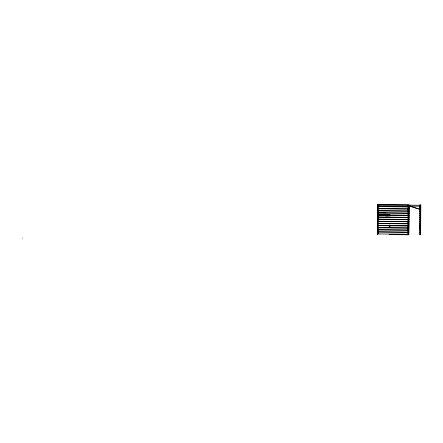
<?xml version="1.0" encoding="UTF-8"?>
<svg xmlns="http://www.w3.org/2000/svg" width="443" height="443" viewBox="0 0 443 443"><rect width="100%" height="100%" fill="white"/><g stroke="black" fill="none" stroke-linecap="round" stroke-linejoin="round"><path stroke-width="0.66" d="M22.41 238.162L22.399 238.046M377.375 233.904L377.392 231.982L377.392 233.932L408.745 234.247L409.022 204.799L377.669 204.489L377.669 206.438L409.022 206.754M377.414 231.816L377.414 229.867L377.414 231.816L408.767 232.132M408.811 227.901L377.453 227.591L377.453 225.637L408.828 225.98M408.834 225.786L377.475 225.476L377.475 223.521L408.85 223.865M408.872 221.749L377.519 221.439L377.48 223.327L377.497 221.406L381.08 221.439M377.519 221.245L377.519 219.291L377.519 221.245L408.872 221.555M408.939 215.215L377.58 214.899L377.58 212.945L408.955 213.288M408.978 211.173L377.624 210.862L377.586 212.756L408.955 213.1M409 208.869L377.646 208.553L377.646 206.599L409.022 206.947M377.436 229.707L377.436 227.752L377.436 229.707L408.789 230.017M377.453 227.591L377.475 225.664M377.475 225.476L377.475 223.521M377.541 219.13L377.541 217.175L377.541 219.13L408.895 219.44M408.917 217.33L377.563 217.015L377.58 215.093L389.945 215.187M377.58 214.899L377.58 212.945M377.624 210.862L377.602 212.784L385.908 212.839M377.624 210.669L377.624 208.714L377.624 210.669L408.978 210.984M377.646 208.553L377.663 206.632M377.669 206.438L377.669 204.489M377.48 234.513L377.674 222.829M377.835 207.623L377.857 204.489L377.563 233.904M378.543 233.943L378.815 204.849M389.181 226.484L389.192 225.116M389.375 226.473L389.391 224.994M389.491 215.652L389.508 214.296M390.344 226.456L390.361 225.088M407.787 234.236L408.075 205.17M407.92 228.654L407.931 227.287M407.981 222.497L407.992 221.129M408.108 209.5L408.125 208.132M408.667 221.085L408.806 205.956L409.155 205.779M419.405 234.353L419.676 204.904L420.833 204.915L420.833 206.87L419.676 206.859M419.383 234.325L420.557 234.364L420.557 232.414L419.405 232.398M419.443 230.122L420.601 230.133L420.617 228.211L419.443 228.173M419.466 228.007L420.617 228.018L420.64 226.096L419.488 226.085M419.488 225.891L420.64 225.908L420.662 223.981L419.488 223.942M419.527 221.666L420.684 221.677L420.7 219.75L419.549 219.739M419.593 215.32L420.745 215.331L420.745 213.376L419.61 213.399M419.615 213.205L420.767 213.216L420.789 211.294L419.632 211.283M419.637 211.089L420.789 211.101L420.789 209.146L419.654 209.168M390.122 208.598L391.474 208.393M390.521 208.731L392.526 208.431M408.811 205.962L409.105 205.978M378.826 205.84L408.064 206.128M409.011 206.111L419.665 206.216M419.676 207.053L420.828 207.064L420.811 208.985L419.654 208.974M377.641 208.747L409 209.063M377.563 214.866L389.951 214.993M408.933 215.403L377.58 215.093L377.563 217.015M419.593 215.514L420.745 215.525L420.723 217.447L419.571 217.435M385.72 217.064L389.929 217.109M385.72 217.258L389.929 217.297M377.558 217.208L408.911 217.519M419.571 217.624L420.723 217.64L420.706 219.562L419.549 219.551M377.536 219.324L408.895 219.634M419.527 221.854L420.678 221.865L420.662 223.793L419.488 223.748M377.48 223.327L408.85 223.671M377.453 227.78L408.806 228.095M377.43 229.895L408.789 230.21M419.421 230.288L420.595 230.327L420.579 232.248L419.421 232.237M377.414 232.01L408.767 232.326M389.098 234.602L408.817 234.818L409.094 205.962L418.751 208.985L409.027 205.751M420.656 204.948L420.346 234.33M420.634 205.264L377.873 204.865M389.303 214.301L389.286 215.652L389.314 214.318"/></g></svg>
